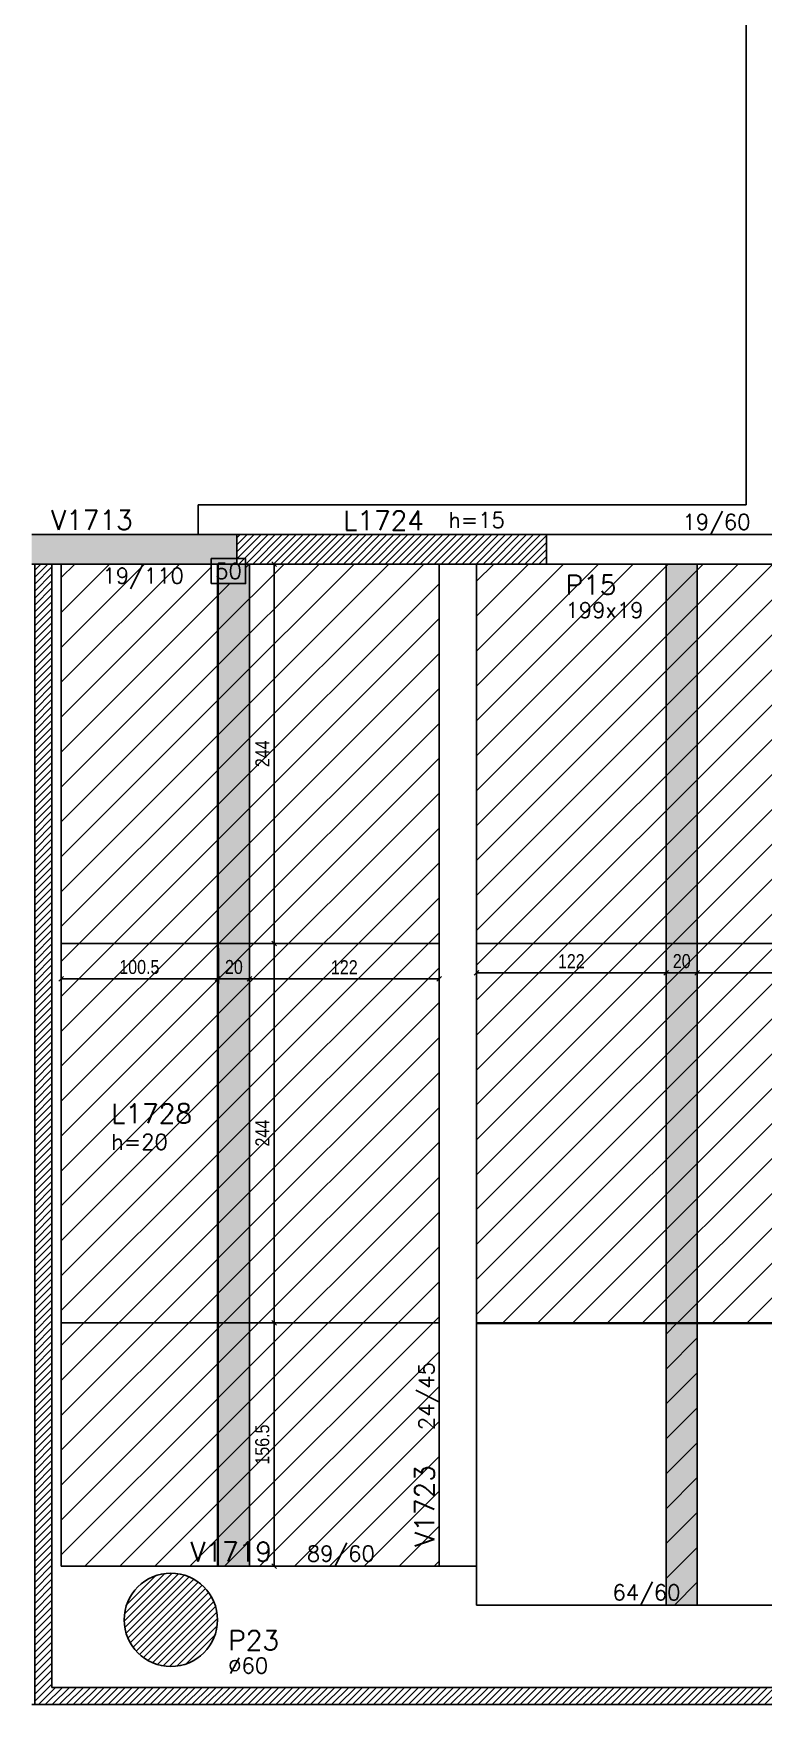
# Model space of a CAD drawing. Extents: x 1860 to 8661, y -614 to 3008.
# Drawn here: x 3107 to 3577, y 200 to 1275 of the extents above; entities that cross this region are included whole.
import ezdxf
from ezdxf.enums import TextEntityAlignment as Align

# ---------------------------------------------------------------- set-up
doc = ezdxf.new("R2010")
doc.units = 0
for name, color, linetype in [('COTA', 241, 'Continuous'), ('F-AUX-RED', 1, 'Continuous'), ('F-DESNIVEL-1', 254, 'Continuous'), ('F-LAJES', 3, 'Continuous'), ('F-LAJES-DIM', 2, 'Continuous'), ('F-LAJES-NOME', 4, 'Continuous'), ('F-PILARES-DIM', 172, 'Continuous'), ('F-PILARES-HACH', 174, 'Continuous'), ('F-PILARES-NOME', 170, 'Continuous'), ('F-PILARES-S', 170, 'Continuous'), ('F-VIGAS', 3, 'Continuous'), ('F-VIGAS-DIM', 2, 'Continuous'), ('F-VIGAS-NOME', 4, 'Continuous'), ('Painéis', 200, 'Continuous')]:
    doc.layers.add(name, color=color, linetype=linetype)
doc.layers.add('Hachura', color=251, linetype='Continuous', lineweight=9)
doc.styles.add('COTA TECNICA-50', font='techl___.ttf', dxfattribs={"height": 9})
doc.styles.add('MCP', font='romans.shx')
doc.dimstyles.new('COTA PAINEL-50', dxfattribs={"dimtxt": 9, "dimasz": 3, "dimexe": 3, "dimexo": 3, "dimgap": 3, "dimtad": 1, "dimdec": 1, "dimzin": 12, "dimdsep": 46, "dimtxsty": 'COTA TECNICA-50', "dimblk1": 'OBLIQUE', "dimblk2": 'OBLIQUE', "dimsah": 1, "dimcen": 0.9, "dimclrd": 4, "dimclre": 4, "dimclrt": 240, "dimadec": 1, "dimazin": 3, "dimtfac": 1, "dimtdec": 1, "dimtmove": 0, "dimatfit": 3, "dimfxl": 1, "dimtolj": 1, "dimtzin": 12, "dimarcsym": 0})
pattern_1 = [(45, (4454.8736, 10738.8875), (-2.245064, 2.245064), [])]

# ---------------------------------------------------------------- blocks, each defined once
blk = doc.blocks.new('*U36')
at = {"layer": 'F-VIGAS-DIM', "color": 1}
blk.add_lwpolyline([(0, 0), (22, 0), (22, 16), (0, 16)], close=True, dxfattribs=at)
at = {"layer": 'F-VIGAS-DIM', "style": 'MCP'}
blk.add_attdef('DIM', text='', height=10, dxfattribs=at).set_placement((11, 8), align=Align.MIDDLE_CENTER)
blk = doc.blocks.new('_Oblique')
at = {"color": 0, "linetype": 'ByBlock', "lineweight": -2}
blk.add_line((-0.5, -0.5), (0.5, 0.5), dxfattribs=at)
blk = doc.blocks.new('*D1243')
at = {"layer": 'COTA', "color": 4, "lineweight": -2, "transparency": 16777216}
for p, q in [((3124.9, 686.4), (3124.9, 663.6)), ((3225.4, 686.4), (3225.4, 663.6)), ((3124.9, 666.6), (3225.4, 666.6))]:
    blk.add_line(p, q, dxfattribs=at)
at = {"layer": 'Defpoints', "color": 0, "transparency": 16777216}
for p in [(3124.9, 689.4), (3225.4, 689.4), (3225.4, 666.6)]:
    blk.add_point(p, dxfattribs=at)
at = {"layer": 'COTA', "color": 4, "lineweight": -2, "transparency": 16777216, "xscale": 3, "yscale": 3, "zscale": 3, "rotation": 180}
blk.add_blockref('_Oblique', (3124.9, 666.6), dxfattribs=at)
at = {"layer": 'COTA', "color": 4, "lineweight": -2, "transparency": 16777216, "xscale": 3, "yscale": 3, "zscale": 3}
blk.add_blockref('_Oblique', (3225.4, 666.6), dxfattribs=at)
at = {"layer": 'COTA', "color": 240, "transparency": 16777216, "insert": (3175.1, 674.2), "char_height": 9, "attachment_point": 5, "style": 'COTA TECNICA-50'}
blk.add_mtext('\\A1;100.5', dxfattribs=at)
blk = doc.blocks.new('*D1244')
at = {"layer": 'COTA', "color": 4, "lineweight": -2, "transparency": 16777216}
for p, q in [((3225.9, 686.4), (3225.9, 663.6)), ((3245.9, 686.4), (3245.9, 663.6)), ((3225.9, 666.6), (3245.9, 666.6))]:
    blk.add_line(p, q, dxfattribs=at)
at = {"layer": 'Defpoints', "color": 0, "transparency": 16777216}
for p in [(3225.9, 689.4), (3245.9, 689.4), (3245.9, 666.6)]:
    blk.add_point(p, dxfattribs=at)
at = {"layer": 'COTA', "color": 4, "lineweight": -2, "transparency": 16777216, "xscale": 3, "yscale": 3, "zscale": 3, "rotation": 180}
blk.add_blockref('_Oblique', (3225.9, 666.6), dxfattribs=at)
at = {"layer": 'COTA', "color": 4, "lineweight": -2, "transparency": 16777216, "xscale": 3, "yscale": 3, "zscale": 3}
blk.add_blockref('_Oblique', (3245.9, 666.6), dxfattribs=at)
at = {"layer": 'COTA', "color": 240, "transparency": 16777216, "insert": (3235.9, 674.2), "char_height": 9, "attachment_point": 5, "style": 'COTA TECNICA-50'}
blk.add_mtext('\\A1;20', dxfattribs=at)
blk = doc.blocks.new('*D1245')
at = {"layer": 'COTA', "color": 4, "lineweight": -2, "transparency": 16777216}
for p, q in [((3245.9, 686.4), (3245.9, 663.6)), ((3367.9, 686.4), (3367.9, 663.6)), ((3245.9, 666.6), (3367.9, 666.6))]:
    blk.add_line(p, q, dxfattribs=at)
at = {"layer": 'Defpoints', "color": 0, "transparency": 16777216}
for p in [(3245.9, 689.4), (3367.9, 689.4), (3367.9, 666.6)]:
    blk.add_point(p, dxfattribs=at)
at = {"layer": 'COTA', "color": 4, "lineweight": -2, "transparency": 16777216, "xscale": 3, "yscale": 3, "zscale": 3, "rotation": 180}
blk.add_blockref('_Oblique', (3245.9, 666.6), dxfattribs=at)
at = {"layer": 'COTA', "color": 4, "lineweight": -2, "transparency": 16777216, "xscale": 3, "yscale": 3, "zscale": 3}
blk.add_blockref('_Oblique', (3367.9, 666.6), dxfattribs=at)
at = {"layer": 'COTA', "color": 240, "transparency": 16777216, "insert": (3306.9, 674.1), "char_height": 9, "attachment_point": 5, "style": 'COTA TECNICA-50'}
blk.add_mtext('\\A1;122', dxfattribs=at)
blk = doc.blocks.new('*D1246')
at = {"layer": 'COTA', "color": 4, "lineweight": -2, "transparency": 16777216}
for p, q in [((3249.4, 689.4), (3264.8, 689.4)), ((3261.8, 445.4), (3261.8, 689.4)), ((3249.4, 445.4), (3264.8, 445.4))]:
    blk.add_line(p, q, dxfattribs=at)
at = {"layer": 'Defpoints', "color": 0, "transparency": 16777216}
for p in [(3246.4, 689.4), (3261.8, 689.4), (3246.4, 445.4)]:
    blk.add_point(p, dxfattribs=at)
at = {"layer": 'COTA', "color": 4, "lineweight": -2, "transparency": 16777216, "xscale": 3, "yscale": 3, "zscale": 3}
for p, rotation in [((3261.8, 689.4), 90), ((3261.8, 445.4), 270)]:
    blk.add_blockref('_Oblique', p, dxfattribs=dict(at, rotation=rotation))
at = {"layer": 'COTA', "color": 240, "transparency": 16777216, "insert": (3254.2, 567.4), "char_height": 9, "attachment_point": 5, "rotation": 90, "style": 'COTA TECNICA-50'}
blk.add_mtext('\\A1;244', dxfattribs=at)
blk = doc.blocks.new('*D1247')
at = {"layer": 'COTA', "color": 4, "lineweight": -2, "transparency": 16777216}
for p, q in [((3248.9, 933.4), (3264.8, 933.4)), ((3261.8, 689.4), (3261.8, 933.4)), ((3249.4, 689.4), (3264.8, 689.4))]:
    blk.add_line(p, q, dxfattribs=at)
at = {"layer": 'Defpoints', "color": 0, "transparency": 16777216}
for p in [(3245.9, 933.4), (3261.8, 933.4), (3246.4, 689.4)]:
    blk.add_point(p, dxfattribs=at)
at = {"layer": 'COTA', "color": 4, "lineweight": -2, "transparency": 16777216, "xscale": 3, "yscale": 3, "zscale": 3}
for p, rotation in [((3261.8, 933.4), 90), ((3261.8, 689.4), 270)]:
    blk.add_blockref('_Oblique', p, dxfattribs=dict(at, rotation=rotation))
at = {"layer": 'COTA', "color": 240, "transparency": 16777216, "insert": (3254.2, 811.4), "char_height": 9, "attachment_point": 5, "rotation": 90, "style": 'COTA TECNICA-50'}
blk.add_mtext('\\A1;244', dxfattribs=at)
blk = doc.blocks.new('*D1248')
at = {"layer": 'COTA', "color": 4, "lineweight": -2, "transparency": 16777216}
for p, q in [((3248.9, 445.4), (3264.8, 445.4)), ((3261.8, 288.9), (3261.8, 445.4)), ((3248.9, 288.9), (3264.8, 288.9))]:
    blk.add_line(p, q, dxfattribs=at)
at = {"layer": 'Defpoints', "color": 0, "transparency": 16777216}
for p in [(3245.9, 445.4), (3261.8, 445.4), (3245.9, 288.9)]:
    blk.add_point(p, dxfattribs=at)
at = {"layer": 'COTA', "color": 4, "lineweight": -2, "transparency": 16777216, "xscale": 3, "yscale": 3, "zscale": 3}
for p, rotation in [((3261.8, 445.4), 90), ((3261.8, 288.9), 270)]:
    blk.add_blockref('_Oblique', p, dxfattribs=dict(at, rotation=rotation))
at = {"layer": 'COTA', "color": 240, "transparency": 16777216, "insert": (3254.2, 367.1), "char_height": 9, "attachment_point": 5, "rotation": 90, "style": 'COTA TECNICA-50'}
blk.add_mtext('\\A1;156.5', dxfattribs=at)
blk = doc.blocks.new('*D1696')
at = {"layer": 'COTA', "color": 4, "lineweight": -2, "transparency": 16777216}
for p, q in [((3391.9, 686.4), (3391.9, 667.4)), ((3513.9, 686.4), (3513.9, 667.4)), ((3391.9, 670.4), (3513.9, 670.4))]:
    blk.add_line(p, q, dxfattribs=at)
at = {"layer": 'Defpoints', "color": 0, "transparency": 16777216}
for p in [(3391.9, 689.4), (3513.9, 689.4), (3513.9, 670.4)]:
    blk.add_point(p, dxfattribs=at)
at = {"layer": 'COTA', "color": 4, "lineweight": -2, "transparency": 16777216, "xscale": 3, "yscale": 3, "zscale": 3, "rotation": 180}
blk.add_blockref('_Oblique', (3391.9, 670.4), dxfattribs=at)
at = {"layer": 'COTA', "color": 4, "lineweight": -2, "transparency": 16777216, "xscale": 3, "yscale": 3, "zscale": 3}
blk.add_blockref('_Oblique', (3513.9, 670.4), dxfattribs=at)
at = {"layer": 'COTA', "color": 240, "transparency": 16777216, "insert": (3452.9, 678), "char_height": 9, "attachment_point": 5, "style": 'COTA TECNICA-50'}
blk.add_mtext('\\A1;122', dxfattribs=at)
blk = doc.blocks.new('*D1697')
at = {"layer": 'COTA', "color": 4, "lineweight": -2, "transparency": 16777216}
for p, q in [((3513.9, 686.4), (3513.9, 667.4)), ((3533.9, 686.4), (3533.9, 667.4)), ((3513.9, 670.4), (3533.9, 670.4))]:
    blk.add_line(p, q, dxfattribs=at)
at = {"layer": 'Defpoints', "color": 0, "transparency": 16777216}
for p in [(3513.9, 689.4), (3533.9, 689.4), (3533.9, 670.4)]:
    blk.add_point(p, dxfattribs=at)
at = {"layer": 'COTA', "color": 4, "lineweight": -2, "transparency": 16777216, "xscale": 3, "yscale": 3, "zscale": 3, "rotation": 180}
blk.add_blockref('_Oblique', (3513.9, 670.4), dxfattribs=at)
at = {"layer": 'COTA', "color": 4, "lineweight": -2, "transparency": 16777216, "xscale": 3, "yscale": 3, "zscale": 3}
blk.add_blockref('_Oblique', (3533.9, 670.4), dxfattribs=at)
at = {"layer": 'COTA', "color": 240, "transparency": 16777216, "insert": (3523.9, 678), "char_height": 9, "attachment_point": 5, "style": 'COTA TECNICA-50'}
blk.add_mtext('\\A1;20', dxfattribs=at)
blk = doc.blocks.new('*D1691')
at = {"layer": 'COTA', "color": 4, "lineweight": -2, "transparency": 16777216}
for p, q in [((3533.9, 686.4), (3533.9, 667.4)), ((3655.9, 686.4), (3655.9, 667.4)), ((3533.9, 670.4), (3655.9, 670.4))]:
    blk.add_line(p, q, dxfattribs=at)
at = {"layer": 'Defpoints', "color": 0, "transparency": 16777216}
for p in [(3533.9, 689.4), (3655.9, 689.4), (3655.9, 670.4)]:
    blk.add_point(p, dxfattribs=at)
at = {"layer": 'COTA', "color": 4, "lineweight": -2, "transparency": 16777216, "xscale": 3, "yscale": 3, "zscale": 3, "rotation": 180}
blk.add_blockref('_Oblique', (3533.9, 670.4), dxfattribs=at)
at = {"layer": 'COTA', "color": 4, "lineweight": -2, "transparency": 16777216, "xscale": 3, "yscale": 3, "zscale": 3}
blk.add_blockref('_Oblique', (3655.9, 670.4), dxfattribs=at)
at = {"layer": 'COTA', "color": 240, "transparency": 16777216, "insert": (3594.9, 678), "char_height": 9, "attachment_point": 5, "style": 'COTA TECNICA-50'}
blk.add_mtext('\\A1;122', dxfattribs=at)

msp = doc.modelspace()

# ---------------------------------------------------------------- hatches: boundary and pattern name
at = {"layer": 'F-AUX-RED'}
h = msp.add_hatch(dxfattribs=at)
h.set_pattern_fill('ANSI31', color=256)
h.set_pattern_definition([(45, (4454.8736, -4261.1125), (-2.245064, 2.245064), [])])
h.paths.add_polyline_path([(5333.37, 210.89), (3118.87, 210.89), (3118.87, 933.39), (3107.87, 933.39), (3107.87, 199.89), (5333.37, 199.89)])
at = {"layer": 'F-PILARES-HACH', "linetype": 'Continuous'}
h = msp.add_hatch(dxfattribs=at)
h.set_pattern_fill('ANSI31', color=256, style=0)
h.set_pattern_definition(pattern_1)
h.paths.add_polyline_path([(3237.87, 933.39), (3436.87, 933.39), (3436.87, 952.39), (3237.87, 952.39)], flags=16)
h = msp.add_hatch(dxfattribs=at)
h.set_pattern_fill('ANSI31', color=256, style=0)
h.set_pattern_definition(pattern_1)
edge = h.paths.add_edge_path()
edge.add_arc((3195.37, 254.39), 30, 0, 360)
at = {"layer": 'Hachura', "linetype": 'ByBlock'}
h = msp.add_hatch(dxfattribs=at)
h.set_pattern_fill('ANSI31', color=256, scale=5)
h.paths.add_polyline_path([(3225.37, 920.89), (3221.37, 920.89), (3221.37, 933.39), (3124.87, 933.39), (3124.87, 689.39), (3225.37, 689.39)])
h.paths.add_polyline_path([(3225.87, 689.39), (3245.87, 689.39), (3245.87, 933.39), (3243.37, 933.39), (3243.37, 920.89), (3225.87, 920.89)])
h.paths.add_polyline_path([(3367.87, 933.39), (3245.87, 933.39), (3245.87, 689.39), (3367.87, 689.39)])
h.paths.add_polyline_path([(3367.87, 689.39), (3245.87, 689.39), (3245.87, 445.39), (3367.87, 445.39)])
h.paths.add_polyline_path([(3225.87, 445.39), (3245.87, 445.39), (3245.87, 689.39), (3225.87, 689.39)])
h.paths.add_polyline_path([(3225.37, 689.39), (3124.87, 689.39), (3124.87, 445.39), (3225.37, 445.39)])
h.paths.add_polyline_path([(3225.37, 445.39), (3124.87, 445.39), (3124.87, 288.89), (3195.37, 288.89), (3225.37, 288.89)])
h.paths.add_polyline_path([(3245.87, 445.39), (3225.87, 445.39), (3225.87, 288.89), (3245.87, 288.89)])
h.paths.add_polyline_path([(3245.87, 445.39), (3245.87, 288.89), (3367.87, 288.89), (3367.87, 445.39)])
at = {"layer": 'Hachura'}
h = msp.add_hatch(color=256, dxfattribs=at)
h.dxf.hatch_style = 1
h.paths.add_polyline_path([(3225.87, 288.89), (3245.87, 288.89), (3245.87, 445.39), (3225.87, 445.39)])
h.paths.add_polyline_path([(3225.87, 445.39), (3245.87, 445.39), (3245.87, 689.39), (3225.87, 689.39)])
h.paths.add_polyline_path([(3245.87, 933.39), (3237.87, 933.39), (3225.87, 933.39), (3225.87, 689.39), (3245.87, 689.39)])
at = {"layer": 'Hachura', "linetype": 'ByBlock'}
h = msp.add_hatch(dxfattribs=at)
h.set_pattern_fill('ANSI31', color=256, scale=5)
h.paths.add_polyline_path([(3513.87, 933.39), (3391.87, 933.39), (3391.87, 689.39), (3513.87, 689.39)])
h.paths.add_polyline_path([(3513.87, 689.39), (3391.87, 689.39), (3391.87, 445.39), (3513.87, 445.39)])
h.paths.add_polyline_path([(3655.87, 689.39), (3533.87, 689.39), (3533.87, 445.39), (3655.87, 445.39)])
h.paths.add_polyline_path([(3533.87, 689.39), (3655.87, 689.39), (3655.87, 933.39), (3533.87, 933.39)])
h.paths.add_polyline_path([(3684.87, 689.39), (3806.87, 689.39), (3806.87, 933.39), (3684.87, 933.39)])
h.paths.add_polyline_path([(3806.87, 689.39), (3684.87, 689.39), (3684.87, 445.39), (3806.87, 445.39)])
h.paths.add_polyline_path([(3939.37, 689.39), (3930.45, 689.39), (3930.45, 675.43), (3914.45, 675.43), (3914.45, 689.39), (3836.37, 689.39), (3836.37, 445.39), (3939.37, 445.39)])
h.paths.add_polyline_path([(3939.37, 933.39), (3836.37, 933.39), (3836.37, 689.39), (3914.45, 689.39), (3914.45, 697.43), (3930.45, 697.43), (3930.45, 689.39), (3939.37, 689.39)])
h.paths.add_polyline_path([(3958.37, 689.39), (4080.37, 689.39), (4080.37, 933.39), (3958.37, 933.39)])
h.paths.add_polyline_path([(3958.37, 445.39), (4080.37, 445.39), (4080.37, 689.39), (3958.37, 689.39)])
h.paths.add_polyline_path([(3513.87, 445.39), (3533.87, 445.39), (3533.87, 689.39), (3513.87, 689.39)])
h.paths.add_polyline_path([(3533.87, 933.39), (3513.87, 933.39), (3513.87, 689.39), (3533.87, 689.39)])
h.paths.add_polyline_path([(4080.37, 445.39), (4100.37, 445.39), (4100.37, 689.39), (4080.37, 689.39)])
h.paths.add_polyline_path([(4080.37, 689.39), (4100.37, 689.39), (4100.37, 933.39), (4080.37, 933.39)])
h.paths.add_polyline_path([(4080.37, 263.89), (4100.37, 263.89), (4100.37, 444.89), (4080.37, 444.89)])
h.paths.add_polyline_path([(3513.87, 263.89), (3533.87, 263.89), (3533.87, 444.89), (3513.87, 444.89)])
h.paths.add_polyline_path([(4100.87, 445.39), (4206.37, 445.39), (4206.37, 689.39), (4100.87, 689.39)])
h = msp.add_hatch(color=256, dxfattribs=at)
h.dxf.hatch_style = 1
h.paths.add_polyline_path([(3513.87, 689.39), (3533.87, 689.39), (3533.87, 933.39), (3513.87, 933.39)])
h.paths.add_polyline_path([(3513.87, 445.39), (3533.87, 445.39), (3533.87, 689.39), (3513.87, 689.39)])
h.paths.add_polyline_path([(3533.87, 444.89), (3513.87, 444.89), (3513.87, 263.89), (3533.87, 263.89)])
h.paths.add_polyline_path([(3684.87, 444.89), (3655.87, 444.89), (3655.87, 263.89), (3684.87, 263.89)])
h.paths.add_polyline_path([(3655.87, 445.39), (3684.87, 445.39), (3684.87, 689.39), (3655.87, 689.39)])
h.paths.add_polyline_path([(3684.87, 933.39), (3655.87, 933.39), (3655.87, 689.39), (3684.87, 689.39)])
h.paths.add_polyline_path([(3806.87, 689.39), (3836.37, 689.39), (3836.37, 933.39), (3806.87, 933.39)])
h.paths.add_polyline_path([(3806.87, 445.39), (3836.37, 445.39), (3836.37, 689.39), (3806.87, 689.39)])
h.paths.add_polyline_path([(3836.37, 444.89), (3806.87, 444.89), (3806.87, 263.89), (3836.37, 263.89)])
h.paths.add_polyline_path([(4080.37, 263.89), (4100.37, 263.89), (4100.37, 444.89), (4080.37, 444.89)])
h.paths.add_polyline_path([(4100.37, 689.39), (4080.37, 689.39), (4080.37, 445.39), (4100.37, 445.39)])
h.paths.add_polyline_path([(4080.37, 689.39), (4100.37, 689.39), (4100.37, 933.39), (4080.37, 933.39)])

# ---------------------------------------------------------------- linework, layer by layer
at = {"layer": 'F-AUX-RED', "color": 2}
for p, q in [((3107.87, 199.89), (3107.87, 933.39)), ((3118.87, 933.39), (3107.87, 933.39)), ((3118.87, 210.89), (3118.87, 933.39)), ((5333.37, 210.89), (3118.87, 210.89)), ((3107.87, 199.89), (5333.37, 199.89))]:
    msp.add_line(p, q, dxfattribs=at)
at = {"layer": 'F-DESNIVEL-1', "linetype": 'Continuous'}
for points in [[(3105.87, 933.39), (3105.87, 952.39), (3124.87, 933.39), (3124.87, 952.39)], [(3124.87, 933.39), (3237.77, 933.39), (3237.77, 952.39)], [(3124.87, 933.39), (3237.77, 952.39), (3124.87, 952.39)], [(3124.87, 933.39), (3124.87, 952.39), (3124.87, 933.39)]]:
    msp.add_solid(points, dxfattribs=at)
at = {"layer": 'F-LAJES', "linetype": 'Continuous'}
for p, q in [((3565.37, 971.39), (3565.37, 1384.39)), ((3212.87, 952.39), (3212.87, 971.39)), ((3212.87, 971.39), (3565.37, 971.39))]:
    msp.add_line(p, q, dxfattribs=at)
at = {"layer": 'F-PILARES-S', "linetype": 'Continuous'}
msp.add_lwpolyline([(3237.87, 933.39), (3436.87, 933.39), (3436.87, 952.39), (3237.87, 952.39), (3237.87, 933.39)], dxfattribs=at)
msp.add_circle((3195.37, 254.39), 30, dxfattribs=at)
at = {"layer": 'F-VIGAS'}
for points in [[(3237.87, 952.39), (3105.87, 952.39)], [(3605.37, 952.39), (3436.87, 952.39)], [(3105.87, 933.39), (3237.87, 933.39)], [(3124.87, 288.89), (3124.87, 933.39)], [(3367.87, 933.39), (3367.87, 288.89)], [(3391.87, 263.89), (3391.87, 933.39)], [(3436.87, 933.39), (3614.87, 933.39)], [(3195.37, 288.89), (3124.87, 288.89)], [(3391.87, 288.89), (3195.37, 288.89)], [(3939.37, 263.89), (3391.87, 263.89)], [(3105.87, 199.89), (3195.37, 199.89)], [(3195.37, 199.89), (3379.87, 199.89)], [(3379.87, 199.89), (3948.87, 199.89)]]:
    msp.add_lwpolyline(points, dxfattribs=at)
at = {"layer": 'Painéis'}
for points in [[(3225.37, 933.39), (3225.37, 288.89)], [(3225.87, 933.39), (3225.87, 288.89)], [(3245.87, 933.39), (3245.87, 288.89)], [(3513.87, 263.89), (3513.87, 933.39)], [(3533.87, 263.89), (3533.87, 933.39)], [(3124.87, 689.39), (3367.87, 689.39)], [(3391.87, 689.39), (4206.37, 689.39)], [(3124.87, 445.39), (3367.87, 445.39)], [(3391.87, 445.39), (4206.37, 445.39)], [(3391.87, 444.89), (4206.37, 444.89)]]:
    msp.add_lwpolyline(points, dxfattribs=at)

# ---------------------------------------------------------------- block references
at = {"layer": 'F-VIGAS-DIM', "linetype": 'Continuous'}
msp.add_blockref('*U36', (3221.37, 920.89), dxfattribs=at).add_auto_attribs({'DIM': '50'})

# ---------------------------------------------------------------- texts
at = {"layer": 'F-LAJES-DIM', "linetype": 'Continuous', "style": 'MCP'}
for s, p in [('h=15', (3373.8, 956.74)), ('h=20', (3157.06, 556.77))]:
    msp.add_text(s, height=10, dxfattribs=at).set_placement(p)
at = {"layer": 'F-LAJES-NOME', "linetype": 'Continuous', "style": 'MCP'}
for s, p in [('L1724', (3306.12, 955.12)), ('L1728', (3157.06, 573.77))]:
    msp.add_text(s, height=12.5, dxfattribs=at).set_placement(p)
at = {"layer": 'F-PILARES-DIM', "linetype": 'Continuous', "style": 'MCP'}
for s, p in [('199x19', (3449.16, 898.73)), ('%%c60', (3232.29, 219.96))]:
    msp.add_text(s, height=10, dxfattribs=at).set_placement(p)
at = {"layer": 'F-PILARES-NOME', "linetype": 'Continuous', "style": 'MCP'}
for s, p in [('P15', (3449.16, 913.73)), ('P23', (3232.29, 234.96))]:
    msp.add_text(s, height=12.5, dxfattribs=at).set_placement(p)
at = {"layer": 'F-VIGAS-DIM', "linetype": 'Continuous', "style": 'MCP'}
for s, p in [('19/60', (3524.37, 955.51)), ('19/110', (3151.37, 920.89)), ('89/60', (3282.87, 292.01)), ('64/60', (3479.37, 267.01))]:
    msp.add_text(s, height=10, dxfattribs=at).set_placement(p)
msp.add_text('24/45', height=10, rotation=90, dxfattribs=at).set_placement((3364.75, 376.39))
at = {"layer": 'F-VIGAS-NOME', "linetype": 'Continuous', "style": 'MCP'}
for s, p in [('V1713', (3118.37, 955.51)), ('V1719', (3207.87, 292.01))]:
    msp.add_text(s, height=12.5, dxfattribs=at).set_placement(p)
msp.add_text('V1723', height=12.5, rotation=90, dxfattribs=at).set_placement((3364.75, 301.39))

# ---------------------------------------------------------------- dimensions: what is measured, and where the dimension line sits
at = {"layer": 'COTA'}
for base, p1, p2, picture, middle in [((3261.77, 933.39), (3246.37, 689.39), (3245.87, 933.39), '*D1247', (3254.21, 811.39)), ((3261.77, 689.39), (3246.37, 445.39), (3246.37, 689.39), '*D1246', (3254.21, 567.39))]:
    dim = msp.add_linear_dim(base=base, p1=p1, p2=p2, angle=90, dimstyle='COTA PAINEL-50', override={"dimtmove": 1}, dxfattribs=at)
    dim.commit()
    dim.dimension.update_dxf_attribs({"geometry": picture, "text_midpoint": middle})
for base, p1, p2, picture, middle in [((3225.37, 666.57), (3124.87, 689.39), (3225.37, 689.39), '*D1243', (3175.12, 674.17)), ((3245.87, 666.57), (3225.87, 689.39), (3245.87, 689.39), '*D1244', (3235.87, 674.16)), ((3513.87, 670.43), (3391.87, 689.39), (3513.87, 689.39), '*D1696', (3452.87, 677.98))]:
    dim = msp.add_linear_dim(base=base, p1=p1, p2=p2, dimstyle='COTA PAINEL-50', dxfattribs=at)
    dim.commit()
    dim.dimension.update_dxf_attribs({"geometry": picture, "text_midpoint": middle})
for base, p1, p2, picture, middle in [((3367.87, 666.57), (3245.87, 689.39), (3367.87, 689.39), '*D1245', (3306.87, 674.12)), ((3533.87, 670.43), (3513.87, 689.39), (3533.87, 689.39), '*D1697', (3523.87, 678.02)), ((3655.87, 670.43), (3533.87, 689.39), (3655.87, 689.39), '*D1691', (3594.87, 677.98))]:
    dim = msp.add_linear_dim(base=base, p1=p1, p2=p2, dimstyle='COTA PAINEL-50', override={"dimtmove": 1}, dxfattribs=at)
    dim.commit()
    dim.dimension.update_dxf_attribs({"geometry": picture, "text_midpoint": middle})
dim = msp.add_linear_dim(base=(3261.77, 445.39), p1=(3245.87, 288.89), p2=(3245.87, 445.39), angle=90, dimstyle='COTA PAINEL-50', dxfattribs=at)
dim.commit()
dim.dimension.update_dxf_attribs({"geometry": '*D1248', "text_midpoint": (3254.18, 367.14)})

doc.saveas('drawing.dxf')
